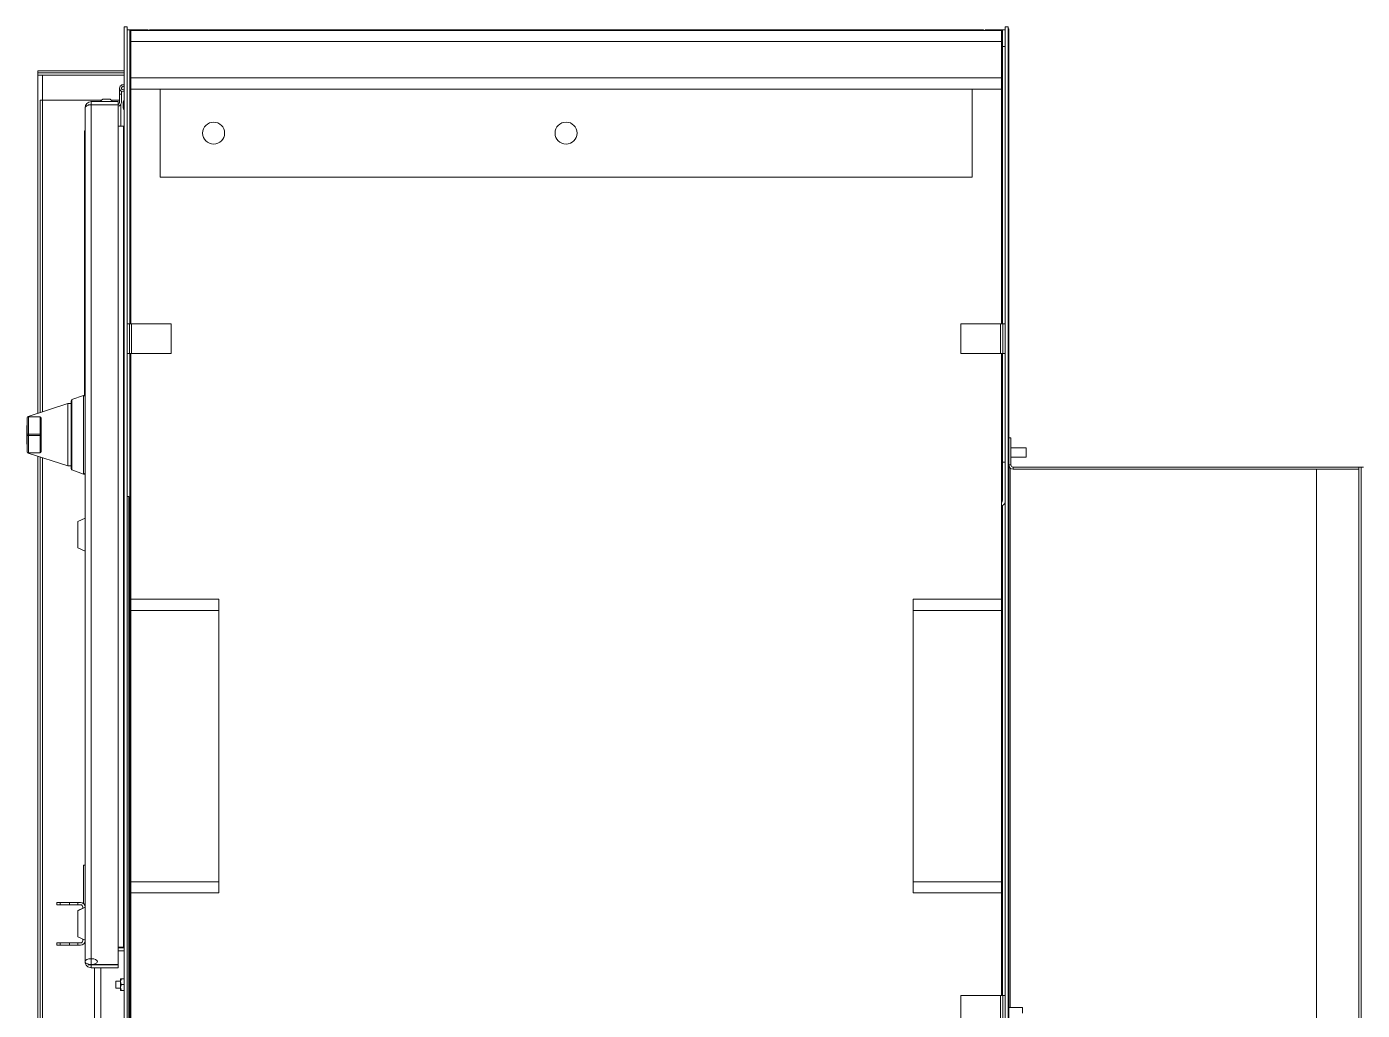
# Model space of a CAD drawing. Extents: x 1.3 to 36.8, y 1.2 to 24.4.
# Drawn here: x 14.7093 to 14.9461, y 11.1048 to 11.2793 of the extents above; entities that cross this region are included whole.
import ezdxf

# ---------------------------------------------------------------- set-up
doc = ezdxf.new("R2010")
doc.units = 0
doc.header["$LTSCALE"] = 96
doc.header["$MEASUREMENT"] = 0
doc.layers.add('E - Equipment New', color=7, linetype='Continuous')

msp = doc.modelspace()

# ---------------------------------------------------------------- linework, layer by layer
at = {"layer": 'E - Equipment New', "color": 254, "linetype": 'Continuous', "lineweight": 15}
for p, q in [((14.72709012126842, 11.27932056714427), (14.72654324425438, 11.27932056714427)), ((14.72654324425438, 10.93036223111219), (14.72654324425438, 11.27932056714427)), ((14.72709012126842, 10.93036223111219), (14.72709012126842, 11.27932056714427)), ((14.72755887474074, 11.27877369013024), (14.72709012126842, 11.27877369013024)), ((14.72755887474074, 11.27877369013024), (14.72771512182416, 11.27877369013024)), ((14.72755887474074, 11.22658618955881), (14.72755887474074, 11.27877369013024)), ((14.72771512182416, 11.26590129665176), (14.72771512182416, 11.27877369013024)), ((14.72826199883819, 11.27877369013024), (14.72771512182416, 11.27877369013024)), ((14.72774116707875, 11.27669035698145), (14.72774116707875, 11.27866952133394)), ((14.72774116707875, 11.27866952133394), (14.88211616608407, 11.27866952133394)), ((14.730801062832, 11.27877369013024), (14.72826199883819, 11.27877369013024)), ((14.72826199883819, 11.27866952133394), (14.72826199883819, 11.27877369013024)), ((14.730801062832, 11.27877369013024), (14.730801062832, 11.27866952133394)), ((14.73107449522798, 11.27877369013024), (14.73107449522798, 11.27866952133394)), ((14.82547554190016, 11.27877369013024), (14.87896512416182, 11.27877369013024)), ((14.881777624371, 11.27877369013024), (14.87923856190495, 11.27877369013024)), ((14.8823244990934, 11.27877369013024), (14.881777624371, 11.27877369013024)), ((14.881777624371, 11.27877369013024), (14.881777624371, 11.27866952133394)), ((14.88211616608407, 11.27669035698145), (14.88211616608407, 11.27866952133394)), ((14.88276720731112, 11.27877369013024), (14.8823244990934, 11.27877369013024)), ((14.8823244990934, 11.27877369013024), (14.8823244990934, 11.275804940546)), ((14.88276720731112, 10.93036223111219), (14.88276720731112, 11.27932056714427)), ((14.8833140827974, 11.27932056714427), (14.88276720731112, 11.27932056714427)), ((14.8833140827974, 10.93036223111219), (14.8833140827974, 11.27932056714427)), ((14.88341824930206, 11.2789299433247), (14.8833140827974, 11.2789299433247)), ((14.88341824930206, 10.93075284882073), (14.88341824930206, 11.2789299433247)), ((14.72774116707875, 11.27023202605354), (14.72774116707875, 11.27669035698145)), ((14.72774116707875, 11.27669035698145), (14.88211616608407, 11.27669035698145)), ((14.88211616608407, 11.27023202605354), (14.88211616608407, 11.27669035698145)), ((14.88219429115354, 11.275804940546), (14.88211616608407, 11.275804940546)), ((14.8823244990934, 11.275804940546), (14.88219429115354, 11.275804940546)), ((14.88219429115354, 11.22658618955881), (14.88219429115354, 11.275804940546)), ((14.8823244990934, 11.275804940546), (14.88276720731112, 11.275804940546)), ((14.8823244990934, 11.275804940546), (14.8823244990934, 11.22658618955881)), ((14.71127295181756, 11.27150806630857), (14.71127295181756, 11.271117442489)), ((14.71127295181756, 11.27150806630857), (14.72654324425438, 11.27150806630857)), ((14.71127295181756, 11.271117442489), (14.72654324425438, 11.271117442489)), ((14.71127295181756, 11.21075232092592), (14.71127295181756, 11.27072681866942)), ((14.71127295181756, 11.27072681866942), (14.71205419945672, 11.27072681866942)), ((14.71205419945672, 11.26629973038109), (14.71205419945672, 11.27072681866942)), ((14.72654324425438, 11.27072681866942), (14.71205419945672, 11.27072681866942)), ((14.72774116707875, 11.27023202605354), (14.88211616608407, 11.27023202605354)), ((14.72774116707875, 11.26825285559001), (14.72774116707875, 11.27023202605354)), ((14.88211616608407, 11.26825285559001), (14.88211616608407, 11.27023202605354)), ((14.7116635695261, 11.26629973038109), (14.7116635695261, 11.21087924265375)), ((14.71205419945672, 11.26629973038109), (14.7116635695261, 11.26629973038109)), ((14.72253898496905, 11.26629973038109), (14.71205419945672, 11.26629973038109)), ((14.71205760941731, 11.21100727200767), (14.71205760941731, 11.26629973038109)), ((14.72242485517674, 11.26602890128837), (14.72242485517674, 11.26629973038109)), ((14.7239338788507, 11.26647160950609), (14.72289220310975, 11.26647160950609)), ((14.72575679000873, 11.26629973038109), (14.72427494824289, 11.26629973038109)), ((14.72575679000873, 11.26736743915456), (14.72575679000873, 11.26840910878447)), ((14.72575679000873, 11.26594893832347), (14.72575679000873, 11.26736743915456)), ((14.72575679000873, 11.26736743915456), (14.72606929639764, 11.26736743915456)), ((14.72606929639764, 11.26786784170561), (14.72606929639764, 11.26736743915456)), ((14.72606929639764, 11.26736743915456), (14.72606929639764, 11.26594893832347)), ((14.72774116707875, 11.26825285559001), (14.73294949689519, 11.26825285559001)), ((14.72774116707875, 11.26825285559001), (14.72774116707875, 11.22658618955881)), ((14.87690783244823, 11.26825285559001), (14.88211616608407, 11.26825285559001)), ((14.88211616608407, 11.26825285559001), (14.88211616608407, 11.22658618955881)), ((14.71963699850224, 11.11347681573272), (14.71963699850224, 11.2649351472603)), ((14.72018387551626, 11.26537685937843), (14.72018387551626, 11.26548202427434)), ((14.72018387551626, 11.26548202427434), (14.72278804653553, 11.26548202427434)), ((14.7207307525303, 11.26602890128837), (14.7207307525303, 11.26548202427434)), ((14.72549637412901, 11.26602890128837), (14.7207307525303, 11.26602890128837)), ((14.7207307525303, 11.11296676995975), (14.7207307525303, 11.26544519303326)), ((14.7207307525303, 11.26544519303326), (14.72549637412901, 11.26544519303326)), ((14.72549637412901, 11.26548202427434), (14.72278804653553, 11.26548202427434)), ((14.72278804653553, 11.26544519303326), (14.72278804653553, 11.26548202427434)), ((14.72549637412901, 11.26602890128837), (14.72549637412901, 11.26548202427434)), ((14.72549637412901, 11.11296676995975), (14.72549637412901, 11.26544519303326)), ((14.72598649179891, 11.26169035586579), (14.72598649179891, 11.26559934402979)), ((14.72641304242556, 11.26541431394564), (14.72641304242556, 11.26593164407887)), ((14.72641304242556, 11.26541431394564), (14.72641304242556, 11.26490009433201)), ((14.72774116707875, 11.26590129665176), (14.72755887474074, 11.26590129665176)), ((14.72755887474074, 11.26492733735055), (14.72774116707875, 11.26492733735055)), ((14.72771512182416, 11.26169035586579), (14.72771512182416, 11.26492733735055)), ((14.72549637412901, 11.26169035586579), (14.72646512071268, 11.26169035586579)), ((14.72646512071268, 11.26169035586579), (14.72646512071268, 11.11606536082143)), ((14.72654324425438, 11.26169035586579), (14.72646512071268, 11.26169035586579)), ((14.72755887474074, 11.26169035586579), (14.72771512182416, 11.26169035586579)), ((14.72771512182416, 11.26169035586579), (14.72771512182416, 11.22658618955881)), ((14.71950679667341, 11.26082056536089), (14.71963699850224, 11.26082056536089)), ((14.71950679667341, 11.21390653676983), (14.71950679667341, 11.26082056536089)), ((14.72709012126842, 11.22658618955881), (14.72748075119903, 11.22658618955881)), ((14.72748075119903, 11.22137785821461), (14.72748075119903, 11.22658618955881)), ((14.72787136890757, 11.22658618955881), (14.72748075119903, 11.22658618955881)), ((14.72787136890757, 11.22137785821461), (14.72787136890757, 11.22658618955881)), ((14.72787136890757, 11.22658618955881), (14.73490262210412, 11.22658618955881)), ((14.73490262210412, 11.22137785821461), (14.73490262210412, 11.22658618955881)), ((14.87495470743027, 11.22658618955881), (14.87495470743027, 11.22137785821461)), ((14.88198595738033, 11.22658618955881), (14.87495470743027, 11.22658618955881)), ((14.88237658272767, 11.22658618955881), (14.88198595738033, 11.22658618955881)), ((14.88198595738033, 11.22658618955881), (14.88198595738033, 11.22137785821461)), ((14.88276720731112, 11.22658618955881), (14.88237658272767, 11.22658618955881)), ((14.88237658272767, 11.22658618955881), (14.88237658272767, 11.22137785821461)), ((14.72709012126842, 11.22137785821461), (14.72748075119903, 11.22137785821461)), ((14.72748075119903, 11.22137785821461), (14.72787136890757, 11.22137785821461)), ((14.72755887474074, 10.98830494156962), (14.72755887474074, 11.22137785821461)), ((14.72771512182416, 11.22137785821461), (14.72771512182416, 11.1900262954898)), ((14.72774116707875, 11.22137785821461), (14.72774116707875, 11.17775806544672)), ((14.72787136890757, 11.22137785821461), (14.73490262210412, 11.22137785821461)), ((14.88198595738033, 11.22137785821461), (14.87495470743027, 11.22137785821461)), ((14.88198595738033, 11.22137785821461), (14.88237658272767, 11.22137785821461)), ((14.88211616608407, 11.22137785821461), (14.88211616608407, 11.17775806544672)), ((14.88219429115354, 11.19498198610749), (14.88219429115354, 11.22137785821461)), ((14.8823244990934, 11.22137785821461), (14.8823244990934, 11.20205494085342)), ((14.88276720731112, 11.22137785821461), (14.88237658272767, 11.22137785821461)), ((14.7165612140437, 11.21247058280708), (14.70952606200331, 11.2101847236652)), ((14.71717637582424, 11.21247058280708), (14.7165612140437, 11.21247058280708)), ((14.7165612140437, 11.20139774771828), (14.7165612140437, 11.21247058280708)), ((14.71717637582424, 11.21296930023873), (14.71717637582424, 11.20089902933179)), ((14.71936181834867, 11.21390831661037), (14.71731129537632, 11.21316198745662)), ((14.71731129537632, 11.21316198745662), (14.71731129537632, 11.20070634306875)), ((14.71936181834867, 11.19996001300788), (14.71936181834867, 11.21390831661037)), ((14.70938437141836, 11.20993363399717), (14.70938437141836, 11.209989707377)), ((14.70938437141836, 11.20706289939145), (14.70938437141836, 11.20993363399717)), ((14.70952606200331, 11.2101847236652), (14.70952606200331, 11.21012865028537)), ((14.70958943349326, 11.21013868614162), (14.70958943349326, 11.20706289939145)), ((14.70958943349326, 11.21013868614162), (14.71163995646562, 11.21013868614162)), ((14.71163995646562, 11.20706289939145), (14.71163995646562, 11.21013868614162)), ((14.71184500631844, 11.20993363399717), (14.71184500631844, 11.20706289939145)), ((14.70928185260299, 11.20529374514697), (14.70928185260299, 11.20857458518743)), ((14.70928185260299, 11.20857458518743), (14.70938437141836, 11.20857458518743)), ((14.70938437141836, 11.20706289939145), (14.70958943349326, 11.20706289939145)), ((14.70938437141836, 11.20680543056101), (14.70938437141836, 11.20706289939145)), ((14.71163995646562, 11.20706289939145), (14.70958943349326, 11.20706289939145)), ((14.70958943349326, 11.20706289939145), (14.70958943349326, 11.20680543056101)), ((14.71184500631844, 11.20706289939145), (14.71163995646562, 11.20706289939145)), ((14.71163995646562, 11.20680543056101), (14.71163995646562, 11.20706289939145)), ((14.71184500631844, 11.20706289939145), (14.71184500631844, 11.20680543056101)), ((14.70928185260299, 11.20529374514697), (14.70938437141836, 11.20529374514697)), ((14.70938437141836, 11.20680543056101), (14.70958943349326, 11.20680543056101)), ((14.70938437141836, 11.20393469595529), (14.70938437141836, 11.20680543056101)), ((14.70958943349326, 11.20680543056101), (14.70958943349326, 11.20372964342889)), ((14.70958943349326, 11.20680543056101), (14.71163995646562, 11.20680543056101)), ((14.71184500631844, 11.20680543056101), (14.71163995646562, 11.20680543056101)), ((14.71163995646562, 11.20372964342889), (14.71163995646562, 11.20680543056101)), ((14.71184500631844, 11.20680543056101), (14.71184500631844, 11.20393469595529)), ((14.88341824930206, 11.20640389929802), (14.88380887388551, 11.20640389929802)), ((14.88380887388551, 11.20158619100952), (14.88380887388551, 11.20640389929802)), ((14.88649403681612, 11.2046199425857), (14.88380887388552, 11.2046199425857)), ((14.88649403681612, 11.2046199425857), (14.88649403681612, 11.20297952275644)), ((14.70938437141836, 11.20387862295739), (14.70938437141836, 11.20393469595529)), ((14.70952606200331, 11.20373967928515), (14.70952606200331, 11.20368360628725)), ((14.70952606200331, 11.20368360628725), (14.7165612140437, 11.20139774771828)), ((14.71163995646562, 11.20372964342889), (14.70958943349326, 11.20372964342889)), ((14.71127295181756, 11.06741952293631), (14.71127295181756, 11.20311600902654)), ((14.7116635695261, 11.20298908729871), (14.7116635695261, 11.06741952293631)), ((14.71205760941731, 11.06741952293631), (14.71205760941731, 11.20286105794478)), ((14.88380887388552, 11.20297952275644), (14.88649403681612, 11.20297952275644)), ((14.7165612140437, 11.20139774771828), (14.71717637582424, 11.20139774771828)), ((14.71731129537632, 11.20070634306875), (14.71936181834867, 11.19996001300788)), ((14.8823244990934, 11.20205494085342), (14.88276720731112, 11.20205494085342)), ((14.8823244990934, 11.20205494085342), (14.8823244990934, 11.19533619079929)), ((14.88380887388551, 11.20158619100952), (14.88341824930206, 11.20158619100952)), ((14.88352291691204, 11.20119556585315), (14.88341824930206, 11.20119556585315)), ((14.88364707186629, 11.20103376373844), (14.88364707186629, 11.10535403292684)), ((14.88419949923285, 11.20119556585315), (14.88419949923285, 11.20080494088776)), ((14.94552762605705, 11.20119556585315), (14.88419949923285, 11.20119556585315)), ((14.94552762605705, 11.20080494088776), (14.88419949923285, 11.20080494088776)), ((14.93801460898296, 11.20080494088776), (14.93801460898296, 11.00887785717774)), ((14.94552762605705, 11.20119556585315), (14.94552762605705, 11.20080494088776)), ((14.94552762605705, 11.20119556585315), (14.94552762605705, 11.00848722724713)), ((14.94591824987662, 11.20119556585315), (14.94552762605705, 11.20119556585315)), ((14.94591824987662, 11.20119556585315), (14.94591824987662, 11.00848722724713)), ((14.94591824987662, 11.20119556585315), (14.9463088736962, 11.20119556585315)), ((14.94591824987662, 11.20119556585315), (14.94591824987662, 11.00848722724713)), ((14.72740262765733, 11.19598723279023), (14.72709012126842, 11.19598723279023)), ((14.72740262765733, 11.19598723279023), (14.72740262765733, 11.01369556928564)), ((14.88219429115354, 11.10744556709198), (14.88219429115354, 11.19432491557511)), ((14.8823244990934, 11.19438897570293), (14.8823244990934, 11.10744556709198)), ((14.71963699850224, 11.19213567007378), (14.71833491910365, 11.19152849847869)), ((14.71833491910365, 11.19152849847869), (14.71833491910365, 11.18688346680597)), ((14.72774116707875, 11.1900262954898), (14.72755887474074, 11.1900262954898)), ((14.72755887474074, 11.18838566979486), (14.72774116707875, 11.18838566979486)), ((14.72771512182416, 11.18838566979486), (14.72771512182416, 11.12121119302671)), ((14.71833491910365, 11.18688346680597), (14.71963699850224, 11.18627629521088)), ((14.72774116707875, 11.17775806544672), (14.74336616875015, 11.17775806544672)), ((14.72774116707875, 11.17577889956648), (14.72774116707875, 11.17775806544672)), ((14.74336616875015, 11.17577889956648), (14.74336616875015, 11.17775806544672)), ((14.86649116594043, 11.17775806544672), (14.88211616608407, 11.17775806544672)), ((14.86649116594043, 11.17577889956648), (14.86649116594043, 11.17775806544672)), ((14.88211616608407, 11.17577889956648), (14.88211616608407, 11.17775806544672)), ((14.72774116707875, 11.12765389802408), (14.72774116707875, 11.17577889956648)), ((14.72774116707875, 11.17577889956648), (14.74336616875015, 11.17577889956648)), ((14.74336616875015, 11.12765389802408), (14.74336616875015, 11.17577889956648)), ((14.86649116594043, 11.12765389802408), (14.86649116594043, 11.17577889956648)), ((14.86649116594043, 11.17577889956648), (14.88211616608407, 11.17577889956648)), ((14.88211616608407, 11.12765389802408), (14.88211616608407, 11.17577889956648)), ((14.71937658262252, 11.12375528640685), (14.71937658262252, 11.13061223439531)), ((14.71937658262252, 11.13061223439531), (14.71963699850224, 11.13061223439531)), ((14.72774116707875, 11.12567473367159), (14.72774116707875, 11.12765389802408)), ((14.72774116707875, 11.12765389802408), (14.74336616875015, 11.12765389802408)), ((14.74336616875015, 11.12567473367159), (14.74336616875015, 11.12765389802408)), ((14.86649116594043, 11.12567473367159), (14.86649116594043, 11.12765389802408)), ((14.86649116594043, 11.12765389802408), (14.88211616608407, 11.12765389802408)), ((14.88211616608407, 11.12567473367159), (14.88211616608407, 11.12765389802408)), ((14.72774116707875, 11.12567473367159), (14.74336616875015, 11.12567473367159)), ((14.72774116707875, 11.12567473367159), (14.72774116707875, 11.08400806458488)), ((14.86649116594043, 11.12567473367159), (14.88211616608407, 11.12567473367159)), ((14.88211616608407, 11.12567473367159), (14.88211616608407, 11.10744556709198)), ((14.71461320988671, 11.1235659113729), (14.71461320988671, 11.12397601718958)), ((14.7152138029467, 11.12397601718958), (14.71461320988671, 11.12397601718958)), ((14.71461320988671, 11.1235659113729), (14.7152138029467, 11.1235659113729)), ((14.7152138029467, 11.1235659113729), (14.7152138029467, 11.12397601718958)), ((14.71687028602785, 11.12397601718958), (14.7152138029467, 11.12397601718958)), ((14.7152138029467, 11.1235659113729), (14.71687028602785, 11.1235659113729)), ((14.71687028602785, 11.1235659113729), (14.71687028602785, 11.12397601718958)), ((14.71687028602785, 11.12397601718958), (14.71832022816229, 11.12397601718958)), ((14.71687028602785, 11.1235659113729), (14.71832022816229, 11.1235659113729)), ((14.71832022816229, 11.12397601718958), (14.71832022816229, 11.1235659113729)), ((14.71881678686887, 11.12397601718958), (14.71832022816229, 11.12397601718958)), ((14.71832022816229, 11.1235659113729), (14.71881678686887, 11.1235659113729)), ((14.71963699850224, 11.12311223383748), (14.71833491910364, 11.12250505918687)), ((14.71922689879659, 11.12293401756348), (14.71833491910364, 11.12251808181417)), ((14.71833491910364, 11.12251808181417), (14.71833491910364, 11.12250505918687)), ((14.71833491910364, 11.12250505918687), (14.71833491910364, 11.12018254602409)), ((14.71922689879659, 11.12315580555622), (14.71922689879659, 11.12292099493619)), ((14.71833491910364, 11.12018254602409), (14.71833491910364, 11.11786002675028)), ((14.72774116707875, 11.12121119302671), (14.72755887474074, 11.12121119302671)), ((14.72774116707875, 11.12119817039941), (14.72755887474074, 11.12119817039941)), ((14.72755887474074, 11.1207813607713), (14.72774116707875, 11.1207813607713)), ((14.72774116707875, 11.11958373127688), (14.72755887474074, 11.11958373127688)), ((14.71833491910364, 11.11786002675028), (14.71963699850224, 11.11725285821071)), ((14.71922689879659, 11.11744409100097), (14.71922689879659, 11.11720928649197)), ((14.72755887474074, 11.11916692164878), (14.72774116707875, 11.11916692164878)), ((14.72771512182416, 11.11916692164878), (14.72771512182416, 11.11481535970995)), ((14.71461320988671, 11.11638907485861), (14.71461320988671, 11.11679918067528)), ((14.71461320988671, 11.11679918067528), (14.7152138029467, 11.11679918067528)), ((14.7152138029467, 11.11638907485861), (14.71461320988671, 11.11638907485861)), ((14.7152138029467, 11.11638907485861), (14.7152138029467, 11.11679918067528)), ((14.7152138029467, 11.11679918067528), (14.71687028602785, 11.11679918067528)), ((14.71687028602785, 11.11638907485861), (14.7152138029467, 11.11638907485861)), ((14.71687028602785, 11.11679918067528), (14.71687028602785, 11.11638907485861)), ((14.71687028602785, 11.11679918067528), (14.71832022816229, 11.11679918067528)), ((14.71832022816229, 11.11638907485861), (14.71687028602785, 11.11638907485861)), ((14.71832022816229, 11.11679918067528), (14.71832022816229, 11.11638907485861)), ((14.71881678686887, 11.11679918067528), (14.71832022816229, 11.11679918067528)), ((14.71832022816229, 11.11638907485861), (14.71881678686887, 11.11638907485861)), ((14.72646512071268, 11.11606536082143), (14.72549637412901, 11.11606536082143)), ((14.72549637412901, 11.11590910762697), (14.72654324425438, 11.11590910762697)), ((14.72549637412901, 11.11536223061294), (14.72654324425438, 11.11536223061294)), ((14.72646512071268, 11.11606536082143), (14.72654324425438, 11.11606536082143)), ((14.72755887474074, 11.11481535970995), (14.72771512182415, 11.11481535970995)), ((14.72771512182415, 11.11281015010287), (14.72771512182415, 11.11481535970995)), ((14.72018387551626, 11.11292993871868), (14.72018387551626, 11.11303510361459)), ((14.72018387551626, 11.11292993871868), (14.72278804653553, 11.11292993871868)), ((14.72549637412901, 11.11296676995975), (14.7207307525303, 11.11296676995975)), ((14.7207307525303, 11.11238306781569), (14.7207307525303, 11.11292993871868)), ((14.7207307525303, 11.11238306781569), (14.72549637412901, 11.11238306781569)), ((14.72130886918335, 11.11238306781569), (14.72130886918335, 11.09729973044078)), ((14.72240262321141, 11.11238306781569), (14.72240262321141, 11.09729973044078)), ((14.72278804653553, 11.11292993871868), (14.72278804653553, 11.11296676995975)), ((14.72278804653553, 11.11292993871868), (14.72549637412901, 11.11292993871868)), ((14.72549637412901, 11.11238306781569), (14.72549637412901, 11.11292993871868)), ((14.72771512182415, 11.11281015010287), (14.72755887474074, 11.11281015010287)), ((14.72774116707875, 11.11395598241805), (14.72771512182415, 11.11395598241805)), ((14.72593793347112, 11.1100138479704), (14.72509823984066, 11.1100138479704)), ((14.72509823984066, 11.1087835366314), (14.72509823984066, 11.1100138479704)), ((14.7260609609384, 11.11042395378708), (14.72593793347112, 11.11042395378708)), ((14.72593793347112, 11.11042395378708), (14.72593793347112, 11.10991132304399)), ((14.72593793347112, 11.10991132304399), (14.72593793347112, 11.10888606155781)), ((14.72654324425438, 11.11042395378708), (14.7260609609384, 11.11042395378708)), ((14.72509823984066, 11.1087835366314), (14.72593793347112, 11.1087835366314)), ((14.72593793347112, 11.10888606155781), (14.72593793347112, 11.10837343081472)), ((14.7260609609384, 11.10837343081472), (14.72593793347112, 11.10837343081472)), ((14.72654324425438, 11.1093986923009), (14.7260609609384, 11.1093986923009)), ((14.72654324425438, 11.10837343081472), (14.7260609609384, 11.10837343081472)), ((14.87495470743027, 11.10744556709198), (14.87495470743027, 11.10223723116449)), ((14.88198595738033, 11.10744556709198), (14.87495470743027, 11.10744556709198)), ((14.88237658272767, 11.10744556709198), (14.88198595738033, 11.10744556709198)), ((14.88198595738033, 11.10744556709198), (14.88198595738033, 11.10223723116449)), ((14.88276720731112, 11.10744556709198), (14.88237658272767, 11.10744556709198)), ((14.88237658272767, 11.10744556709198), (14.88237658272767, 11.10223723116449)), ((14.88587887961886, 11.10535403292684), (14.88341824930206, 11.10535403292684)), ((14.88587887961886, 11.10535403292684), (14.88587887961886, 11.10432876532963))]:
    msp.add_line(p, q, dxfattribs=at)
at = {"layer": 'E - Equipment New', "color": 7, "linetype": 'Continuous', "lineweight": 15}
for p, q in [((14.73107449522798, 11.27877369013024), (14.82156929148231, 11.27877369013024)), ((14.82547554190016, 11.27877369013024), (14.82156929148231, 11.27877369013024)), ((14.87896512416182, 11.27877369013024), (14.87896512416182, 11.27866952133394)), ((14.87923856190495, 11.27866952133394), (14.87923856190495, 11.27877369013024)), ((14.73294949689519, 11.26825285559001), (14.73294949689519, 11.25262786002965)), ((14.87690783244823, 11.26825285559001), (14.73294949689519, 11.26825285559001)), ((14.87690783244823, 11.26825285559001), (14.87690783244823, 11.25262786002965)), ((14.87690783244823, 11.25262786002965), (14.73294949689519, 11.25262786002965))]:
    msp.add_line(p, q, dxfattribs=at)
at = {"layer": 'E - Equipment New', "color": 254, "linetype": 'Continuous', "lineweight": 15, "flags": 128}
for points in [[(14.72654324425438, 11.26624474934975), (14.72645178642231, 11.26610153100467), (14.72641304242556, 11.26593515181611)], [(14.72641304242556, 11.2648934821862), (14.72645178642231, 11.26472710299764), (14.72654324425438, 11.26458388465256)], [(14.7260609609384, 11.11042395378708), (14.72593943678709, 11.1099658457473), (14.72593793347112, 11.10991132304399)], [(14.72593793347112, 11.10991132304399), (14.72602034696326, 11.10949677450087), (14.7260609609384, 11.1093986923009)], [(14.7260609609384, 11.1093986923009), (14.72593943678709, 11.10894058426112), (14.72593793347112, 11.10888606155781)], [(14.72593793347112, 11.10888606155781), (14.72602034696326, 11.10847151301469), (14.7260609609384, 11.10837343081472)]]:
    msp.add_lwpolyline(points, dxfattribs=at)
at = {"layer": 'E - Equipment New', "color": 7, "linetype": 'Continuous', "lineweight": 15, "extrusion": (3.491483361109384e-15, 3.544019018807684e-16, -1)}
for centre in [(-14.74242866622382, 11.26044035740863), (-14.80492866602595, 11.26044035740863)]:
    msp.add_circle(centre, 0.00195312499381659, dxfattribs=at)
at = {"layer": 'E - Equipment New', "color": 7, "linetype": 'Continuous', "lineweight": 15}
for centre, radius, start, end in [((14.82156929097327, 11.27812264901931), 0.0006510416646056135, 90, 122.8598803789739), ((14.8254755409609, 11.27812264901931), 0.0006510416646056042, 57.1401196210261, 90)]:
    msp.add_arc(centre, radius, start, end, dxfattribs=at)
at = {"layer": 'E - Equipment New', "color": 254, "linetype": 'Continuous', "lineweight": 15}
for centre, radius, start, end in [((14.6868161949143, 11.27094196794667), 0.02445770323306505, 359.4959745636427, 0.4110785403384574), ((14.72638179127463, 11.2684091073834), 0.0006249999980212993, 75.02880900417391, 284.9711909958261), ((14.72638179127463, 11.2684091073834), 0.0003124999990107116, 58.89107748979337, 301.1089225102758), ((14.72638179127463, 11.2684091073834), 0.0003124999990107116, 58.89107748979337, 270), ((14.72638179127463, 11.2684091073834), 0.0003124999990106483, 270, 301.1089225102066), ((14.72073074962579, 11.26493514906099), 0.00109374999660587, 90, 180), ((14.72528987607497, 11.26594893926097), 0.0007794152006472347, 285.3634083916739, 0), ((14.72528987607497, 11.26594893926097), 0.0004669152016365684, 296.2482518136878, 0), ((14.71738142220857, 11.21296930064672), 0.0002050524927891337, 109.9999999999921, 180), ((14.71943194713646, 11.2137156306851), 0.0002050524927891415, 0, 109.9999999999921), ((14.70958942748258, 11.20998970716314), 0.0002050524927892396, 107.9999999999127, 180), ((14.70958942748258, 11.20993363402683), 0.0002050524927891707, 90, 180), ((14.71163995241047, 11.20993363402683), 0.0002050524927891707, 0, 90), ((14.70958942748258, 11.20393469595861), 0.0002050524927891707, 180, 270), ((14.70958942748258, 11.20387862282231), 0.0002050524927891806, 180, 251.9999999999845), ((14.71163995241047, 11.20393469595861), 0.0002050524927891337, 270, 0), ((14.71738142220857, 11.20089902933872), 0.0002050524927891707, 180, 249.9999999999027), ((14.71943194713646, 11.20015269930035), 0.0002050524927891707, 249.9999999999027, 0), ((14.88419949910832, 11.20158619092829), 0.0007812499975266657, 180, 270), ((14.88419949910832, 11.20158619092829), 0.0003906249987633328, 180, 270), ((14.88177762411599, 11.19533619094807), 0.0005468749982687401, 308.2466198782149, 0), ((14.88177762411599, 11.19533619094807), 0.001093749996537376, 288.0305353932764, 334.7912347030522), ((14.71881678965813, 11.1231558065096), 0.000820209971156683, 0, 90), ((14.71881678965813, 11.1231558065096), 0.0004101049855784155, 0, 90), ((14.71881678965813, 11.11720928421872), 0.0004101049855783785, 270, 0), ((14.71881678965813, 11.11720928421872), 0.000820209971156683, 270, 0), ((14.7266213746072, 11.11481535786967), 0.00109374999653734, 0, 31.00271913417789), ((14.72073074962579, 11.11347681620716), 0.001093749996537295, 179.9999999996873, 270)]:
    msp.add_arc(centre, radius, start, end, dxfattribs=at)
msp.add_ellipse((14.72073074962579, 11.26493514906099), major_axis=(-0.001093749996537295, 3.348643580817067e-19), ratio=0.4663282485426259, start_param=4.712388980384866, end_param=6.283185307179586, dxfattribs=at)
msp.add_ellipse((14.72073074962579, 11.11347681620716), major_axis=(-0.001093749996537295, 3.348643580817067e-19), ratio=0.4663282485410018, dxfattribs=at)
for points, knots in [([(14.72289220310975, 11.26647160950609), (14.7228283776521, 11.26646054677427), (14.72269692220405, 11.26643776187897), (14.72254500041657, 11.26632140562332), (14.72244590693704, 11.26617870531392), (14.72242202731596, 11.26607786295235), (14.72241043312117, 11.26602890128837)], [0, 0, 0, 0, 0.2727609507681995, 0.5617807426673861, 0.7872328285794785, 1, 1, 1, 1]), ([(14.72441564883928, 11.26602890128837), (14.72439924098712, 11.26609156816013), (14.7243654471926, 11.26622063754508), (14.72423668141314, 11.2663621932793), (14.72408614134647, 11.2664489137386), (14.72398364449233, 11.26646419159648), (14.7239338788507, 11.26647160950609)], [0, 0, 0, 0, 0.2727675531658207, 0.5617950814023708, 0.7872368949868015, 1, 1, 1, 1]), ([(14.72641304242556, 11.26541431394564), (14.72642248964454, 11.26541431394564), (14.72643884177347, 11.26541431394564), (14.72651224762869, 11.26541431394564), (14.72654324425438, 11.26541431394564)], [0, 0, 0, 0, 0.5777363318541366, 1, 1, 1, 1])]:
    msp.add_open_spline(points, degree=3, knots=knots, dxfattribs=at)

doc.saveas('drawing.dxf')
